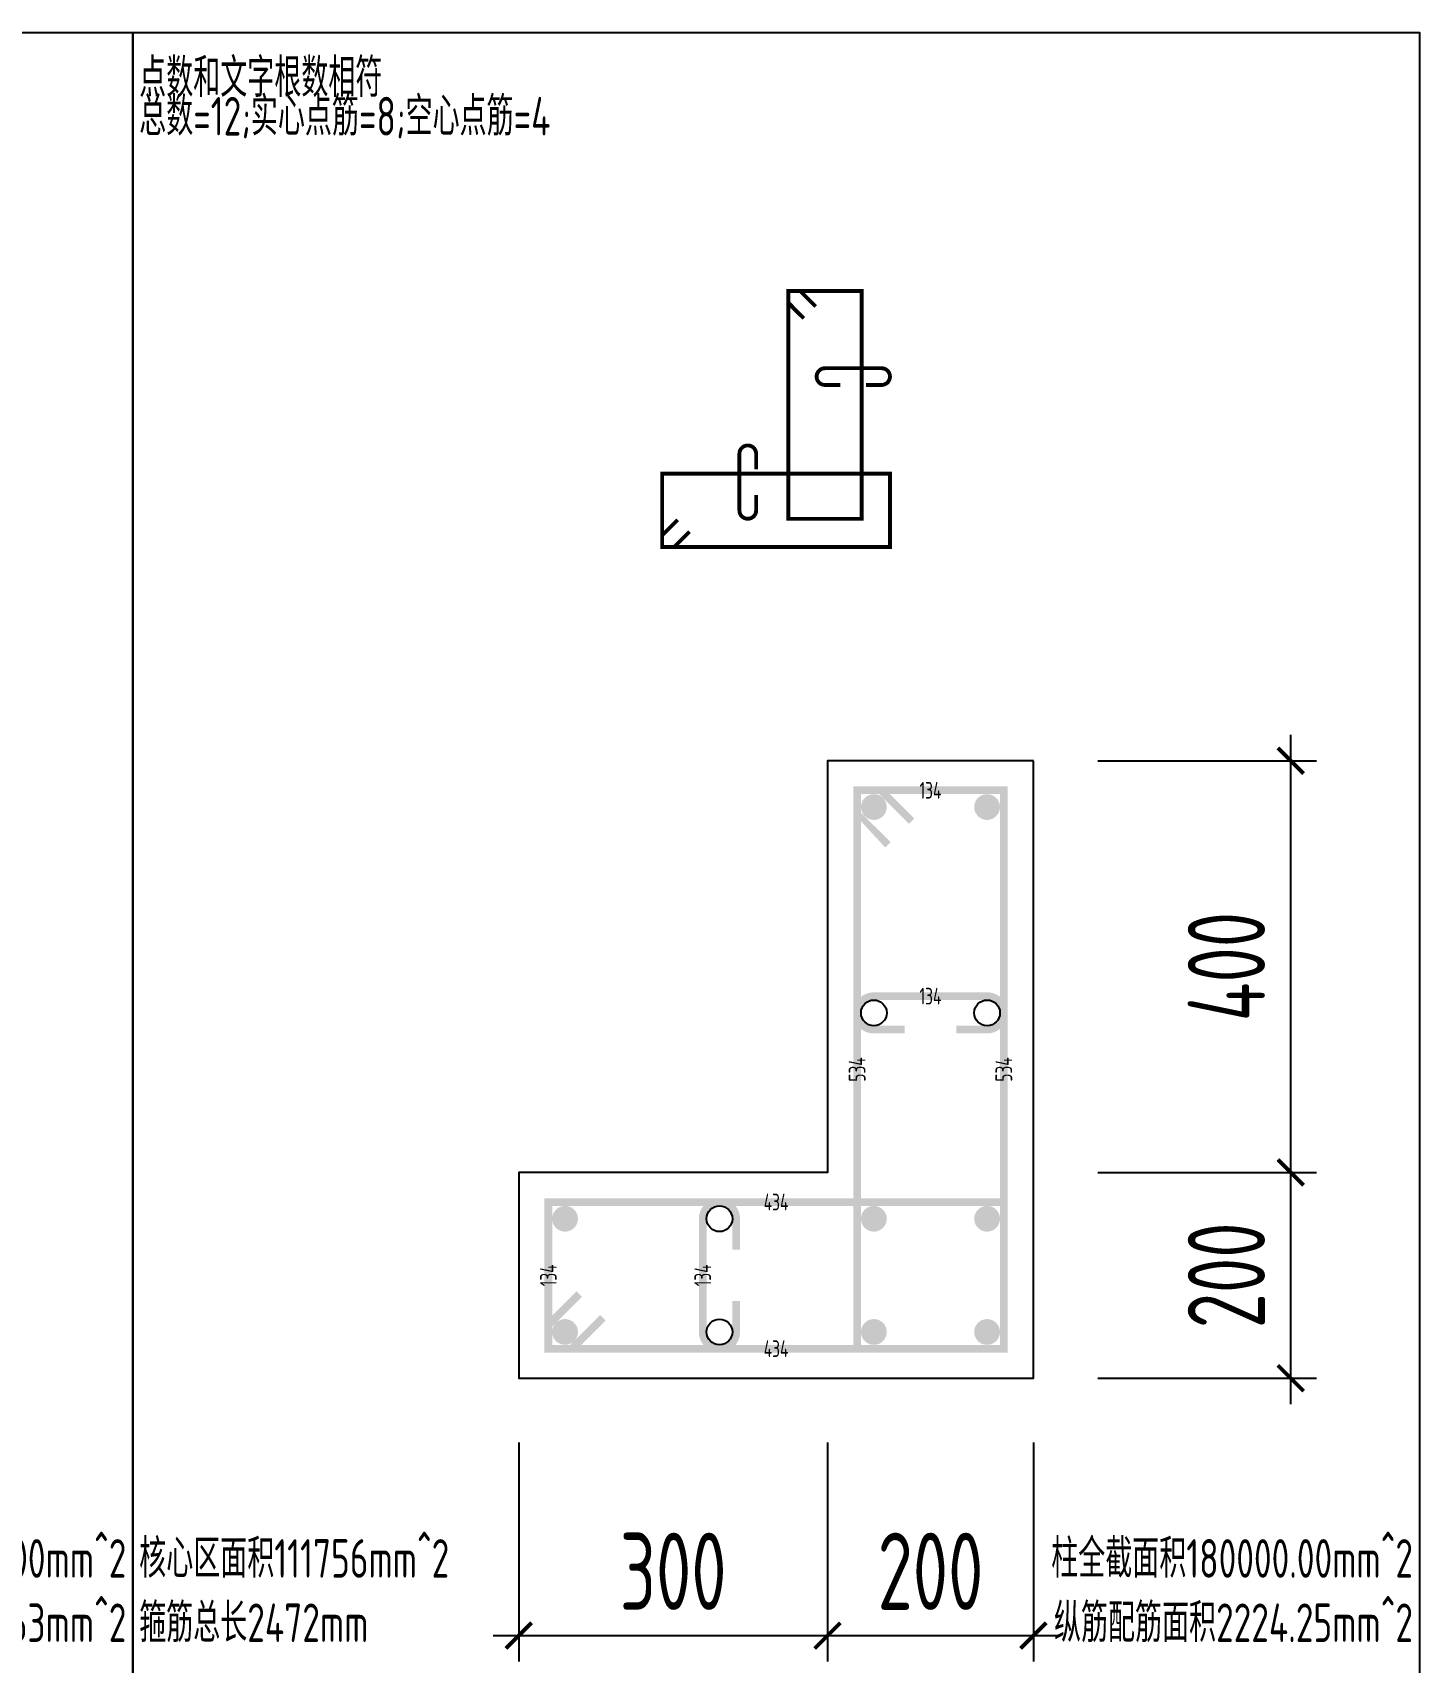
# Model space of a CAD drawing. Extents: x -1058961 to 23600, y -449123 to 2751847.
# Drawn here: x -389783 to -384394, y -76165 to -69832 of the extents above; entities that cross this region are included whole.
import ezdxf
from ezdxf.enums import TextEntityAlignment as Align

# ---------------------------------------------------------------- set-up
doc = ezdxf.new("R2010")
doc.units = 0
doc.header["$LTSCALE"] = 1000
doc.layers.get('0').update_dxf_attribs({"linetype": 'CONTINUOUS'})
doc.layers.get('DEFPOINTS').update_dxf_attribs({"linetype": 'CONTINUOUS'})
for name, color, linetype in [('COLU_DE_DIM', 3, 'CONTINUOUS'), ('COLU_DE_TH', 7, 'CONTINUOUS'), ('LINK', 6, 'CONTINUOUS'), ('LINK-INDEX', 6, 'CONTINUOUS'), ('REIN', 6, 'CONTINUOUS'), ('TAB', 7, 'CONTINUOUS')]:
    doc.layers.add(name, color=color, linetype=linetype)
doc.layers.add('箍筋长度', color=3, linetype='CONTINUOUS', plot=False)
doc.layers.add('配箍校核', color=34, linetype='CONTINUOUS', plot=False)
doc.styles.add('BW_Rein', font='Tssdeng.shx', dxfattribs={"width": 0.7, "bigfont": 'hztxt.shx'})
doc.styles.add('TSSD_DIMENSION', font='Tssdeng.shx', dxfattribs={"width": 0.7, "bigfont": 'tssdchn.shx'})
doc.dimstyles.new('TSSD_25_100', dxfattribs={"dimtxt": 300, "dimasz": 100, "dimexe": 100, "dimexo": 250, "dimgap": 100, "dimtad": 1, "dimdec": 0, "dimlfac": 0.25, "dimzin": 0, "dimdsep": 46, "dimtxsty": 'TSSD_DIMENSION', "dimblk": 'ARCHTICK', "dimcen": 0, "dimdle": 100, "dimclrt": 7, "dimadec": 0, "dimazin": 0, "dimtfac": 1, "dimtdec": 0, "dimtix": 1, "dimtmove": 2, "dimatfit": 3, "dimldrblk": 'ARCHTICK', "dimfxl": 0, "dimtolj": 1, "dimtzin": 0, "dimarcsym": 0})

# ---------------------------------------------------------------- blocks, each defined once
blk = doc.blocks.new('_ArchTick')
at = {"color": 0, "linetype": 'ByBlock', "const_width": 0.15}
blk.add_lwpolyline([(-0.5, -0.5), (0.5, 0.5)], dxfattribs=at)
blk = doc.blocks.new('*D3285')
at = {"layer": 'COLU_DE_DIM', "color": 0, "lineweight": -2}
for p, q in [((-387894.0026516006, -75311.17983962566), (-387894.0026516006, -76161.17983962566)), ((-386694.0026516006, -75311.17983962566), (-386694.0026516006, -76161.17983962566)), ((-387994.0026516006, -76061.17983962566), (-386594.0026516006, -76061.17983962566))]:
    blk.add_line(p, q, dxfattribs=at)
at = {"layer": 'DEFPOINTS', "color": 0}
for p in [(-387894.0026516006, -75061.17983962566), (-386694.0026516006, -75061.17983962566), (-386694.0026516006, -76061.17983962566)]:
    blk.add_point(p, dxfattribs=at)
at = {"layer": 'COLU_DE_DIM', "color": 0, "lineweight": -2, "xscale": 100, "yscale": 100, "zscale": 100, "rotation": 180}
blk.add_blockref('_ArchTick', (-387894.0026516006, -76061.17983962566), dxfattribs=at)
at = {"layer": 'COLU_DE_DIM', "color": 0, "lineweight": -2, "xscale": 100, "yscale": 100, "zscale": 100}
blk.add_blockref('_ArchTick', (-386694.0026516006, -76061.17983962566), dxfattribs=at)
at = {"layer": 'COLU_DE_DIM', "color": 7, "insert": (-387294.0026516006, -75811.17983962566), "char_height": 300, "attachment_point": 5, "style": 'TSSD_DIMENSION'}
blk.add_mtext('\\A1;300', dxfattribs=at)
blk = doc.blocks.new('*D3286')
at = {"layer": 'COLU_DE_DIM', "color": 0, "lineweight": -2}
for p, q in [((-386694.0026516006, -75311.17983962566), (-386694.0026516006, -76161.17983962566)), ((-385894.0026516006, -75311.17983962566), (-385894.0026516006, -76161.17983962566)), ((-386794.0026516006, -76061.17983962566), (-385794.0026516006, -76061.17983962566))]:
    blk.add_line(p, q, dxfattribs=at)
at = {"layer": 'DEFPOINTS', "color": 0}
for p in [(-386694.0026516006, -75061.17983962566), (-385894.0026516006, -75061.17983962566), (-385894.0026516006, -76061.17983962566)]:
    blk.add_point(p, dxfattribs=at)
at = {"layer": 'COLU_DE_DIM', "color": 0, "lineweight": -2, "xscale": 100, "yscale": 100, "zscale": 100, "rotation": 180}
blk.add_blockref('_ArchTick', (-386694.0026516006, -76061.17983962566), dxfattribs=at)
at = {"layer": 'COLU_DE_DIM', "color": 0, "lineweight": -2, "xscale": 100, "yscale": 100, "zscale": 100}
blk.add_blockref('_ArchTick', (-385894.0026516006, -76061.17983962566), dxfattribs=at)
at = {"layer": 'COLU_DE_DIM', "color": 7, "insert": (-386294.0026516006, -75811.17983962566), "char_height": 300, "attachment_point": 5, "style": 'TSSD_DIMENSION'}
blk.add_mtext('\\A1;200', dxfattribs=at)
blk = doc.blocks.new('*D3287')
at = {"layer": 'COLU_DE_DIM', "color": 0, "lineweight": -2}
for p, q in [((-384894.0026516006, -75161.17983962566), (-384894.0026516006, -74161.17983962566)), ((-385644.0026516006, -74261.17983962566), (-384794.0026516006, -74261.17983962566)), ((-385644.0026516006, -75061.17983962566), (-384794.0026516006, -75061.17983962566))]:
    blk.add_line(p, q, dxfattribs=at)
at = {"layer": 'DEFPOINTS', "color": 0}
for p in [(-385894.0026516006, -74261.17983962566), (-384894.0026516006, -74261.17983962566), (-385894.0026516006, -75061.17983962566)]:
    blk.add_point(p, dxfattribs=at)
at = {"layer": 'COLU_DE_DIM', "color": 0, "lineweight": -2, "xscale": 100, "yscale": 100, "zscale": 100}
for p, rotation in [((-384894.0026516006, -74261.17983962566), 90), ((-384894.0026516006, -75061.17983962566), 270)]:
    blk.add_blockref('_ArchTick', p, dxfattribs=dict(at, rotation=rotation))
at = {"layer": 'COLU_DE_DIM', "color": 7, "insert": (-385144.0026516006, -74661.17983962572), "char_height": 300, "attachment_point": 5, "rotation": 90, "style": 'TSSD_DIMENSION'}
blk.add_mtext('\\A1;200', dxfattribs=at)
blk = doc.blocks.new('*D3288')
at = {"layer": 'COLU_DE_DIM', "color": 0, "lineweight": -2}
for p, q in [((-384894.0026516006, -74361.17983962566), (-384894.0026516006, -72561.17983962566)), ((-385644.0026516006, -72661.17983962566), (-384794.0026516006, -72661.17983962566)), ((-385644.0026516006, -74261.17983962566), (-384794.0026516006, -74261.17983962566))]:
    blk.add_line(p, q, dxfattribs=at)
at = {"layer": 'DEFPOINTS', "color": 0}
for p in [(-385894.0026516006, -72661.17983962566), (-384894.0026516006, -72661.17983962566), (-385894.0026516006, -74261.17983962566)]:
    blk.add_point(p, dxfattribs=at)
at = {"layer": 'COLU_DE_DIM', "color": 0, "lineweight": -2, "xscale": 100, "yscale": 100, "zscale": 100}
for p, rotation in [((-384894.0026516006, -72661.17983962566), 90), ((-384894.0026516006, -74261.17983962566), 270)]:
    blk.add_blockref('_ArchTick', p, dxfattribs=dict(at, rotation=rotation))
at = {"layer": 'COLU_DE_DIM', "color": 7, "insert": (-385144.0026516006, -73461.17983962572), "char_height": 300, "attachment_point": 5, "rotation": 90, "style": 'TSSD_DIMENSION'}
blk.add_mtext('\\A1;400', dxfattribs=at)

msp = doc.modelspace()

# ---------------------------------------------------------------- linework, layer by layer
at = {"layer": 'COLU_DE_TH'}
msp.add_lwpolyline([(-385894.0026516006, -72661.17983962566), (-386694.0026516006, -72661.17983962566), (-386694.0026516006, -74261.17983962566), (-387894.0026516006, -74261.17983962566), (-387894.0026516006, -75061.17983962566), (-385894.0026516006, -75061.17983962566), (-385894.0026516006, -72661.17983962566)], close=True, dxfattribs=at)
at = {"layer": 'LINK', "const_width": 30}
for points in [[(-386459.0026515962, -72988.10372118122), (-386579.0026515999, -72868.10372118498), (-386579.0026515997, -72776.17983962267), (-386009.0026516002, -72776.17983962267), (-386009.0026516004, -74946.179839624), (-386579.0026515999, -74946.17983962398), (-386579.0026515997, -72776.17983962267), (-386487.0787700424, -72776.17983962156), (-386367.0787700387, -72896.1798396178)], [(-387567.0787700554, -74826.1798396279), (-387687.0787700599, -74946.17983962363), (-387779.0026515999, -74946.17983962377), (-387779.0026515999, -74376.17983962505), (-386009.0026516006, -74376.1798396245), (-386009.0026516002, -74946.17983962371), (-387779.0026515999, -74946.17983962377), (-387779.0026516027, -74854.25595807424), (-387659.0026515983, -74734.25595807852)]]:
    msp.add_lwpolyline(points, dxfattribs=at)
for points in [[(-386194.0026516018, -73706.17983962432), (-386074.0026516018, -73706.17983962432, 1), (-386074.0026516018, -73576.17983962432), (-386514.0026516013, -73576.17983962444, 1), (-386514.0026516013, -73706.17983962444), (-386394.0026516013, -73706.17983962444)], [(-387049.0026516009, -74561.17983962566), (-387049.0026516009, -74441.17983962566, 1), (-387179.0026516009, -74441.17983962566), (-387179.0026516009, -74881.17983962357, 1), (-387049.0026516009, -74881.17983962357), (-387049.0026516009, -74761.17983962357)]]:
    msp.add_lwpolyline(points, format="xyb", dxfattribs=at)
at = {"layer": 'LINK-INDEX', "const_width": 15.00000095367432}
for points in [[(-386786.5026516027, -70941.91952336329), (-386846.502651603, -70881.91952336344), (-386846.5026516011, -70835.95758259349), (-386561.5026516004, -70835.95758259349), (-386561.5026516006, -71720.95758259055), (-386846.5026516011, -71720.95758259055), (-386846.5026516011, -70835.95758259349), (-386800.5407108339, -70835.9575825941), (-386740.5407108336, -70895.95758259395)], [(-387230.5407108332, -71770.95758258551), (-387290.5407108287, -71830.95758259002), (-387336.5026516011, -71830.95758258933), (-387336.5026516011, -71545.95758258968), (-386451.5026515983, -71545.95758258938), (-386451.5026515983, -71830.9575825893), (-387336.5026516011, -71830.95758258933), (-387336.5026515962, -71784.99564182939), (-387276.5026516009, -71724.99564182485)]]:
    msp.add_lwpolyline(points, dxfattribs=at)
for points in [[(-386544.0026516011, -71200.95758258828), (-386484.0026516011, -71200.95758258828, 1), (-386484.0026516011, -71135.95758258828), (-386704.0026516009, -71135.95758258834, 1), (-386704.0026516009, -71200.95758258834), (-386644.0026516009, -71200.95758258834)], [(-386971.5026516009, -71528.45758258895), (-386971.5026516009, -71468.45758258895, 1), (-387036.5026516009, -71468.45758258895), (-387036.5026516009, -71688.4575825879, 1), (-386971.5026516009, -71688.4575825879), (-386971.5026516009, -71628.4575825879)]]:
    msp.add_lwpolyline(points, format="xyb", dxfattribs=at)
at = {"layer": 'REIN', "const_width": 50}
for points in [[(-386539.0026516006, -72841.17983962293, 1), (-386489.0026516006, -72841.17983962293, 1), (-386539.0026516006, -72841.17983962293)], [(-386099.0026516006, -72841.17983962293, 1), (-386049.0026516006, -72841.17983962293, 1), (-386099.0026516006, -72841.17983962293)], [(-387739.0026516006, -74441.17983962531, 1), (-387689.0026516006, -74441.17983962531, 1), (-387739.0026516006, -74441.17983962531)], [(-386539.0026516011, -74441.17983962584, 1), (-386489.0026516011, -74441.17983962584, 1), (-386539.0026516011, -74441.17983962584)], [(-386099.0026516016, -74441.17983962569, 1), (-386049.0026516016, -74441.17983962569, 1), (-386099.0026516016, -74441.17983962569)], [(-387739.0026516006, -74881.17983962406, 1), (-387689.0026516006, -74881.17983962406, 1), (-387739.0026516006, -74881.17983962406)], [(-386539.0026516011, -74881.17983962374, 1), (-386489.0026516011, -74881.17983962374, 1), (-386539.0026516011, -74881.17983962374)], [(-386099.0026516011, -74881.17983962403, 1), (-386049.0026516011, -74881.17983962403, 1), (-386099.0026516011, -74881.17983962403)]]:
    msp.add_lwpolyline(points, format="xyb", close=True, dxfattribs=at)
at = {"layer": 'REIN'}
for centre in [(-386514.0026516013, -73641.17983962444), (-386074.0026516018, -73641.17983962432), (-387114.0026516009, -74441.17983962566), (-387114.0026516009, -74881.17983962357)]:
    msp.add_circle(centre, 50, dxfattribs=at)
at = {"layer": 'TAB'}
for points in [[(-393002.1275737663, -69831.63005247916), (-389394.0026516006, -69831.63005247916), (-389394.0026516006, -80361.17983962566), (-393002.1275737663, -80361.17983962566), (-393002.1275737663, -69831.63005247916), (-393002.1275737663, -76361.17983962566), (-389394.0026516006, -76361.17983962566), (-389394.0026516006, -77361.17983962566), (-393002.1275737663, -77361.17983962566), (-393002.1275737663, -78361.17983962566), (-389394.0026516006, -78361.17983962566), (-389394.0026516006, -79361.17983962566), (-393002.1275737663, -79361.17983962566)], [(-389394.0026516006, -69831.63005247916), (-384394.0026516006, -69831.63005247916), (-384394.0026516006, -80361.17983962566), (-389394.0026516006, -80361.17983962566), (-389394.0026516006, -69831.63005247916), (-389394.0026516006, -76361.17983962566), (-384394.0026516006, -76361.17983962566), (-384394.0026516006, -77361.17983962566), (-389394.0026516006, -77361.17983962566), (-389394.0026516006, -78361.17983962566), (-384394.0026516006, -78361.17983962566), (-384394.0026516006, -79361.17983962566), (-389394.0026516006, -79361.17983962566)]]:
    msp.add_lwpolyline(points, dxfattribs=at)

# ---------------------------------------------------------------- texts
at = {"layer": '箍筋长度', "style": 'BW_Rein', "width": 0.7}
for s, p in [('134', (-386294.0026516006, -72776.17983962267)), ('134', (-386294.0026516006, -73576.17983962438)), ('434', (-386894.0026516006, -74376.17983962478)), ('434', (-386894.0026516006, -74946.17983962374))]:
    msp.add_text(s, height=65, dxfattribs=at).set_placement(p, align=Align.MIDDLE_CENTER)
for s, rotation, p in [('534', 89.99999999999444, (-386579.0026515998, -73861.17983962566)), ('534', 89.99999999999444, (-386009.0026516003, -73861.17983962566)), ('134', 90, (-387779.0026515999, -74661.17983962566)), ('134', 90, (-387179.0026516009, -74661.17983962566))]:
    msp.add_text(s, height=65, rotation=rotation, dxfattribs=at).set_placement(p, align=Align.MIDDLE_CENTER)
at = {"layer": '配箍校核', "style": 'BW_Rein', "width": 0.7}
for s, p in [('点数和文字根数相符', (-389369.0026516006, -70081.63005247916)), ('总数=12;实心点筋=8;空心点筋=4', (-389369.0026516006, -70231.63005247916)), ('核心区面积111756mm^ 2', (-389369.0026516006, -75836.17983962566)), ('箍筋总长2472mm', (-389369.0026516006, -76086.17983962566))]:
    msp.add_text(s, height=150, dxfattribs=at).set_placement(p)
for s, p in [('柱全截面积160000.00mm^ 2', (-389419.0026516006, -75836.17983962566)), ('柱全截面积180000.00mm^ 2', (-384419.0026516006, -75836.17983962566)), ('纵筋配筋面积1633.63mm^ 2', (-389419.0026516006, -76086.17983962566)), ('纵筋配筋面积2224.25mm^ 2', (-384419.0026516006, -76086.17983962566))]:
    msp.add_text(s, height=150, dxfattribs=at).set_placement(p, align=Align.RIGHT)

# ---------------------------------------------------------------- dimensions: what is measured, and where the dimension line sits
at = {"layer": 'COLU_DE_DIM'}
for base, p1, p2, picture, middle in [((-384894.0026516006, -72661.17983962566), (-385894.0026516006, -74261.17983962566), (-385894.0026516006, -72661.17983962566), '*D3288', (-385144.0026516006, -73461.17983962572)), ((-384894.0026516006, -74261.17983962566), (-385894.0026516006, -75061.17983962566), (-385894.0026516006, -74261.17983962566), '*D3287', (-385144.0026516006, -74661.17983962572))]:
    dim = msp.add_linear_dim(base=base, p1=p1, p2=p2, angle=89.9999998932783, dimstyle='TSSD_25_100', dxfattribs=at)
    dim.commit()
    dim.dimension.update_dxf_attribs({"geometry": picture, "text_midpoint": middle})
for base, p1, p2, picture, middle in [((-386694.0026516006, -76061.17983962566), (-387894.0026516006, -75061.17983962566), (-386694.0026516006, -75061.17983962566), '*D3285', (-387294.0026516006, -75811.17983962566)), ((-385894.0026516006, -76061.17983962566), (-386694.0026516006, -75061.17983962566), (-385894.0026516006, -75061.17983962566), '*D3286', (-386294.0026516006, -75811.17983962566))]:
    dim = msp.add_linear_dim(base=base, p1=p1, p2=p2, dimstyle='TSSD_25_100', dxfattribs=at)
    dim.commit()
    dim.dimension.update_dxf_attribs({"geometry": picture, "text_midpoint": middle})

doc.saveas('drawing.dxf')
